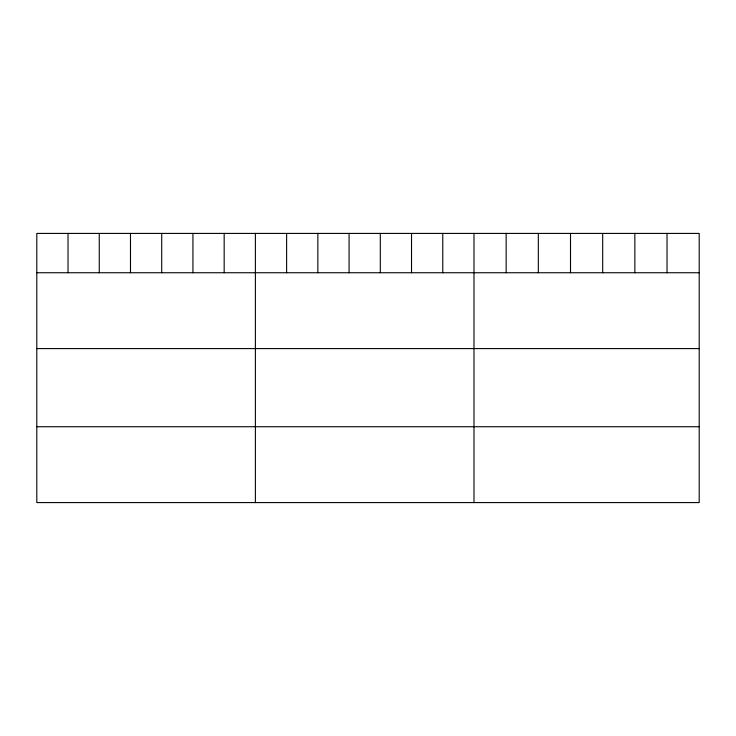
<?xml version="1.0" encoding="UTF-8"?>
<svg xmlns="http://www.w3.org/2000/svg" width="736" height="736" viewBox="0 0 736 736"><rect width="100%" height="100%" fill="white"/><g stroke="black" fill="none" stroke-linecap="round" stroke-linejoin="round"><path stroke-width="1.1" d="M699.2 272.743L699.2 502.587L36.8 502.587L36.8 233.413L699.2 233.413L699.2 272.743L36.8 272.743M36.8 348.588L699.2 348.588M36.8 426.733L699.2 426.733M667.028 233.413L667.028 272.743M634.855 233.413L634.855 272.743M602.683 233.413L602.683 272.743M570.501 233.413L570.501 272.743M538.329 233.413L538.329 272.743M506.156 233.413L506.156 272.743M473.984 233.413L473.984 502.587M442.759 233.413L442.759 272.743M411.525 233.413L411.525 272.743M380.3 233.413L380.3 272.743M349.076 233.413L349.076 272.743M317.851 233.413L317.851 272.743M286.617 233.413L286.617 272.743M255.392 233.413L255.392 502.587M224.167 233.413L224.167 272.743M192.933 233.413L192.933 272.743M161.708 233.413L161.708 272.743M130.484 233.413L130.484 272.743M99.259 233.413L99.259 272.743M68.025 233.413L68.025 272.743"/></g></svg>
